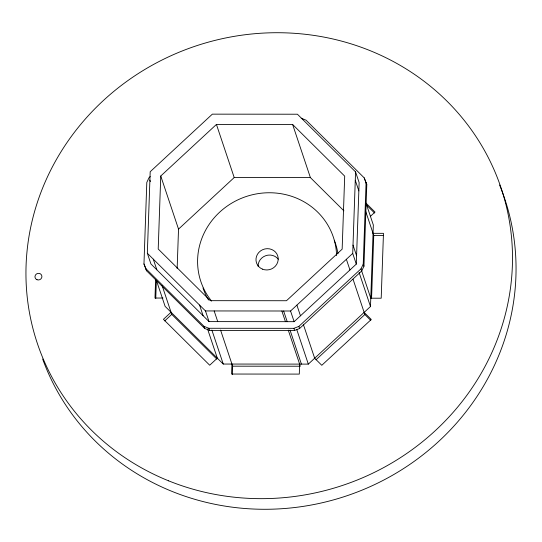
<?xml version="1.0" encoding="UTF-8"?>
<svg xmlns="http://www.w3.org/2000/svg" width="542" height="542" viewBox="0 0 542 542"><rect width="100%" height="100%" fill="white"/><g stroke="black" fill="none" stroke-linecap="round" stroke-linejoin="round"><path stroke-width="0.81" d="M301.223 118.237L306.067 120.189L364.21 177.871L366.792 184.707L363.953 266.217L361.751 270.925L299.584 328.513L294.604 330.457L209.537 330.396L204.693 328.445L146.55 270.763L143.969 263.927L146.807 182.417L149.009 177.715L150.242 176.57M147.343 253.256L150.188 171.746L212.349 114.152L297.423 114.22L355.566 171.902L359.136 182.573L356.29 264.089L294.13 321.677L209.056 321.616L150.913 263.934L147.343 253.256L205.486 310.939L209.056 321.616M155.629 279.503L154.978 298.039L163 298.046M155.75 298.479L156.367 280.79M160.757 176.008L158.21 249.015L210.282 300.675L286.474 300.729L342.151 249.151L344.698 176.143L292.626 124.484L216.434 124.43L160.757 176.008L178.528 229.117L177.146 268.554M231.935 364.055L231.59 374.041L299.292 374.095L299.645 364.109M232.355 374.502L232.647 366.182L220.567 330.071M356.29 264.089L352.72 253.412L355.566 171.902M363.953 266.217L363.242 264.089L366.08 182.579M156.381 280.289L165.114 306.365L223.257 364.048L308.323 364.116L370.491 306.521L373.336 225.011L366.196 203.67M371.548 298.642L373.756 235.452L365.64 211.197M143.969 263.927L145.839 268.636L203.982 326.318L208.826 328.276L293.893 328.337L298.872 326.392L361.04 268.798L363.242 264.089M178.528 229.117L234.205 177.539L310.397 177.593L343.913 210.845M171.048 312.253L163.433 319.313L209.707 365.22L217.322 358.16L207.532 328.919M164.727 320.891L171.76 314.38L162.051 285.383M370.328 216.407L375.017 212.064L365.999 203.121M205.486 310.939L290.553 311.006L352.72 253.412M316 359.786L364.854 314.523L353.038 279.205M373.045 233.331L383.465 233.338L381.202 298.208L370.782 298.202L361.528 270.539M373.756 235.452L383.377 235.458M232.647 366.182L300.349 366.229M366.107 204.652L374.522 212.999M364.143 312.402L371.27 319.468L321.792 365.301L314.672 358.235L303.296 324.252M364.854 314.523L370.789 320.41M171.76 314.38L216.827 359.095M366.792 184.707L364.21 177.871M355.274 180.222L358.845 190.899M361.04 268.798L361.751 270.925M353.011 245.092L356.582 255.77M359.116 272.538L370.491 306.521M346.372 259.293L349.949 269.963M292.626 124.484L310.397 177.593M296.901 305.126L300.471 315.803M298.872 326.392L299.584 328.513M290.553 311.006L294.13 321.677M296.691 329.34L308.323 364.116M293.893 328.337L294.604 330.457M283.635 311L287.206 321.677M290.038 330.125L301.406 364.109M281.874 311L285.444 321.67M288.269 330.119L300.112 365.525M216.434 124.43L234.205 177.539M214.165 310.945L217.742 321.623M211.881 330.064L223.257 364.048M208.826 328.276L209.537 330.396M199.551 305.051L203.121 315.729M203.982 326.318L204.693 328.445M149.897 180.066L150.405 181.59M153.278 259.144L156.848 269.821M145.839 268.636L146.55 270.763M258.107 266.379A11.179 10.589 -18.5 0 1 265.655 255.722A11.179 10.589 -18.5 0 1 278.27 259.212M499.582 185.005A244.544 231.637 -18.5 0 1 356.25 492.414A244.544 231.637 -18.5 0 1 42.662 359.048M208.528 300.004A69.871 66.185 -18.5 0 1 203.02 288.032M334.292 240.262A69.871 66.185 -18.5 0 1 337.978 253.792M211.583 301.088A69.871 66.185 -18.5 0 1 244.279 197.186A69.871 66.185 -18.5 0 1 336.582 255.621M168.664 480.856A244.544 231.637 -18.5 0 0 511.343 235.458A244.544 231.637 -18.5 0 0 127.655 80.751A244.544 231.637 -18.5 0 0 168.664 480.856M37.005 279.726A3.496 3.306 -18.5 0 0 41.903 276.224A3.496 3.306 -18.5 0 0 36.422 274.008A3.496 3.306 -18.5 0 0 37.005 279.726M262.491 269.15A11.179 10.589 -18.5 0 0 278.161 257.931A11.179 10.589 -18.5 0 0 260.621 250.865A11.179 10.589 -18.5 0 0 262.491 269.15"/></g></svg>
